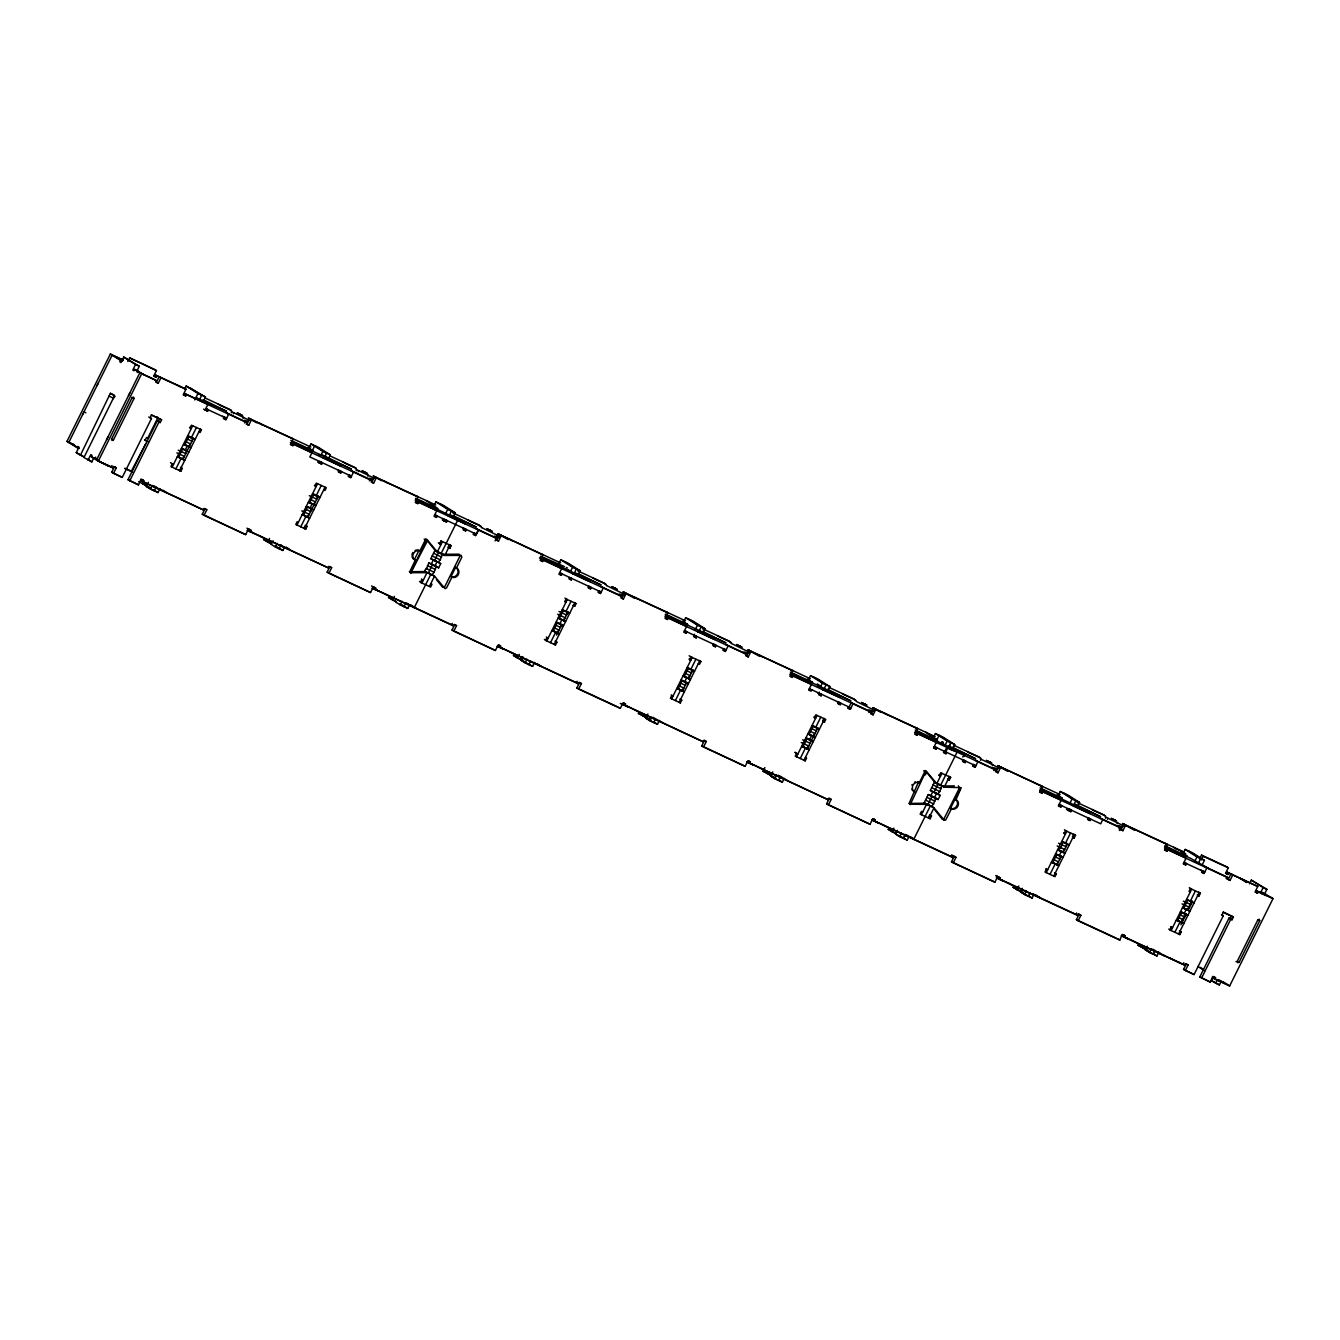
<?xml version="1.0" encoding="UTF-8"?>
<svg xmlns="http://www.w3.org/2000/svg" width="1340" height="1340" viewBox="0 0 1340 1340"><rect width="100%" height="100%" fill="white"/><g stroke="black" fill="none" stroke-linecap="round" stroke-linejoin="round"><path stroke-width="1.5" d="M111.589 439.051L112.007 440.525L113.448 439.922L134 398.55L133.564 397.076L132.124 397.678L111.589 439.051L113.448 439.922M1237.306 961.249L1237.725 962.723L1239.182 962.12L1259.717 920.748L1259.299 919.274L1257.841 919.876L1237.306 961.249L1239.182 962.12L1235.966 961.601M424.663 571.142L434.512 576.133L445.048 588.679L446.555 587.942L451.932 577.155A5.142 4.573 -57.7 0 0 458.364 574.492A5.142 4.573 -57.7 0 0 456.488 567.959L461.848 557.155L461.178 555.38L444.78 555.464L437.292 551.946L426.958 539.501L425.132 540.355L419.872 550.975A5.142 4.573 -57.7 0 0 413.423 553.638A5.142 4.573 -57.7 0 0 415.3 560.17L409.856 571.51L410.492 572.683L427.024 572.666L424.663 571.142L426.036 568.394L434.127 572.23L436.27 566.351L428.783 562.867L426.623 568.763M76.263 452.669L84.152 457.007L76.263 452.669L79.01 447.141L77.821 446.404L77.134 447.778L67 441.363L110.349 354.028L123.28 360.024M136.546 371.783L139.293 366.255L123.732 357.06L120.985 362.571L119.813 361.817L120.499 360.443L110.349 354.028M80.4 455.282L110.383 393.307L114.135 395.049L113.347 398.181L83.951 457.51L91.824 461.865L93.649 458.196M127.853 361.582L129.679 357.897L154.653 369.488L156.428 370.611L153.681 376.121L156.194 377.277L156.864 375.904L155.105 374.781L154.418 376.172L156.194 377.277M88.072 460.139L90.819 454.612L91.991 455.366L91.304 456.739L98.306 461.161L113.079 468.012L113.465 466.454M123.732 357.06L135.541 364.53L132.794 370.041L133.983 370.778L134.67 369.404L143.631 374.446M100.282 461.781L95.056 458.481L95.743 457.107M137.735 372.52L138.405 371.147M98.306 461.161L141.655 373.827L134.67 369.404M113.079 468.012L111.304 466.89L111.99 465.516M158.237 383.223L156.478 382.101L159.209 376.59L160.984 377.696L158.237 383.223L155.742 382.067L156.428 380.677L154.653 379.555L139.879 372.704L96.53 460.039L111.304 466.89M113.515 473.305L111.756 472.199L114.486 466.672L116.262 467.794L113.515 473.305L122.258 477.375L151.47 418.532L148.74 417.025M151.286 415.015L150.214 417.946L151.47 418.532M131.203 471.445L145.608 444.009M140.935 479.201L138.489 484.896L127.987 479.72L157.182 420.894L160.214 422.586L161.587 419.822L151.487 414.847M158.438 421.464L159.812 418.7M129.762 480.842L158.958 422L157.182 420.894M184.568 389.236L186.16 386.021L205.472 396.958L203.077 401.782M185.707 395.97L183.948 394.848L184.635 393.458L186.394 394.58L185.707 395.97L183.212 394.798L185.958 389.287L184.183 388.165M143.045 481.914L141.27 480.792L141.956 479.419L143.732 480.541L143.045 481.914L203.613 510.021L203.998 508.446M159.829 488.899L158.003 492.567L150.516 489.1L146.378 486.487L148.405 482.3M150.516 489.1L152.341 485.415M194.786 399.923L197.968 393.491L186.16 386.021M156.077 487.157L154.267 490.825L146.378 486.487M199.325 400.057L201.72 395.216L189.911 387.746M172.14 467.141L192.675 425.768M175.892 468.883L181.034 458.531L178.672 457.024L182.776 448.749L186.528 450.491L185.741 453.623L178.254 450.156M182.776 448.749L185.138 450.257L187.198 446.103L184.836 444.612L186.21 441.848L190.548 443.959L188.588 446.337L190.95 447.845L183.446 444.361M186.21 441.848L188.94 436.338L195.054 439.57L187.55 436.103M196.427 427.51L191.302 437.845L188.94 436.338M207.6 411.196L205.824 410.074L206.511 408.7L208.286 409.822L207.6 411.196L205.104 410.04L207.834 404.529L205.472 403.038M177.282 456.789L184.786 460.256L182.424 458.766L184.384 456.387L176.88 452.903M192.692 438.08L191.905 441.212L187.567 439.101M182.793 459.57L193.479 438.063M179.644 470.625L200.179 429.252M170.498 462.685L173.513 464.377L172.274 463.807L170.9 466.571L180.883 471.194L182.257 468.447L180.481 467.325M199.643 428.7L201.419 429.822L200.045 432.586L198.806 431.999M247.9 421.346A26.984 1.407 26.4 0 0 246.644 422.234L226.292 412.687L228.654 414.177L225.907 419.705L223.411 418.532L224.098 417.159L222.624 416.221M231.368 412.753L231.384 410.476L229.609 409.353L204.903 397.896M233.344 413.809L233.864 412.787L249.609 420.408M242.959 418.281L243.478 417.243M244.5 422.938L245.186 421.564L246.962 422.686L246.275 424.06L248.771 425.216L251.518 419.705L249.743 418.583L247.012 424.093L248.771 425.216M204.048 515.314L202.29 514.192L205.02 508.681L206.796 509.786L204.048 515.314L245.672 534.61L248.419 529.099L246.945 528.161M292.891 445.684L291.132 444.562L291.819 443.188L293.577 444.31L292.891 445.684L290.395 444.528L293.142 439.001L291.366 437.895M250.915 530.255L250.228 531.645L248.453 530.523L249.14 529.132L250.915 530.255L248.419 529.099M308.635 448.766L311.031 443.942L318.535 447.409L330.344 454.88L327.948 459.72M312.387 450.508L314.783 445.684L326.591 453.155L324.196 457.979M349.103 474.745L351.465 476.253L309.841 456.94L311.902 452.803L309.54 451.312M267.313 541.293L271.451 543.906L267.715 542.164L269.541 538.496M273.075 540.724L271.25 544.409L275.387 547.021L282.874 550.489L284.7 546.82M275.387 547.021L277.213 543.337M320.444 456.236L322.84 451.413L311.031 443.942M320.293 461.58L322.337 462.736L321.65 464.109L319.154 462.953L319.54 461.379M280.965 545.079L279.139 548.764L275.002 546.15L278.737 547.876M297.011 525.062L317.547 483.706M300.763 526.804L305.905 516.453L303.543 514.962L307.647 506.688L313.761 509.92L306.274 506.436M307.647 506.688L310.009 508.178L312.069 504.024L309.708 502.534L311.081 499.77L315.419 501.88L313.459 504.276L315.821 505.766L308.334 502.282M312.421 494.024L319.925 497.508L313.811 494.276L311.081 499.77M321.298 485.432L316.173 495.767L313.811 494.276M302.153 514.711L309.657 518.195L307.296 516.687L309.255 514.309L301.751 510.842M311.399 508.413L310.612 511.545L306.274 509.435M317.563 496.001L316.776 499.133L309.289 495.666M307.664 517.491L318.351 495.984M304.515 528.546L325.05 487.174M305.755 529.116L307.128 526.369L305.353 525.246L303.979 528.01L305.755 529.116L295.772 524.493L297.145 521.729L298.385 522.315M340.796 472.986L339.02 471.864L339.707 470.491L341.482 471.613L340.796 472.986L338.3 471.831L338.534 470.173M372.771 479.284A26.984 1.407 26.4 0 0 371.515 480.156L351.164 470.608L353.526 472.116L350.779 477.626L348.283 476.47L348.668 474.896M356.239 470.692L356.256 468.397L354.48 467.275L329.791 455.818M358.216 471.747L358.735 470.708L374.48 478.346M367.83 476.203L368.349 475.164M369.388 480.859L370.058 479.486L371.833 480.608L371.147 481.981L373.642 483.137L376.389 477.626L374.614 476.504L371.884 482.015L373.642 483.137M247.13 530.305L328.484 567.942L328.87 566.368M328.92 573.235L327.161 572.113L329.891 566.602L331.667 567.725L328.92 573.235L370.543 592.548L373.291 587.02L371.515 585.915M417.779 503.606L416.003 502.483L416.69 501.11L418.449 502.232L417.779 503.606L415.266 502.45L418.013 496.939L416.238 495.817M375.786 588.193L375.099 589.567L373.324 588.444L374.011 587.071L375.786 588.193L373.291 587.02M433.507 506.688L435.902 501.864L443.389 505.347L455.215 512.818L452.819 517.642M436.522 517.408L434.763 516.285L435.45 514.895L437.208 516.017L436.522 517.408L434.026 516.235L436.773 510.724L434.411 509.233M393.575 600.086L396.322 601.827L392.587 600.086L394.412 596.417M415.3 560.17L414.412 559.601L418.984 550.405L419.872 550.975M426.304 539.853L410.928 572.414M410.727 572.917L427.293 541.109L424.144 539.115M409.571 604.742L407.745 608.427L400.258 604.943L402.084 601.275M445.316 514.158L447.728 509.334L435.902 501.864M445.433 519.535L447.208 520.657L446.522 522.031L444.026 520.875L444.411 519.317M405.836 603L404.01 606.685L399.873 604.072L403.608 605.814M449.068 515.9L451.463 511.076L439.654 503.606M428.783 562.867L438.632 567.842L440.693 563.688L430.844 558.713L432.2 555.966L440.291 559.802L442.435 553.939L434.931 550.455L432.2 555.966M421.715 579.466L420.643 582.414L430.626 587.054L431.999 584.29L430.743 583.704M439.286 543.269L441.061 544.375L439.805 543.806L440.877 540.857M431.145 564.358L433.205 560.221M442.435 541.628L437.292 551.98L434.931 550.455M432.167 574.625L434.127 572.23M440.693 563.688L438.331 562.197L440.291 559.802M429.386 586.468L434.529 576.116L427.024 572.632L421.899 583L419.521 581.493M449.922 545.095L444.78 555.464L442.435 553.939M449.788 548.428L451.161 545.681L449.386 544.559L448.029 547.323L449.788 548.428L448.548 547.859M465.667 530.908L466.354 529.534L464.578 528.412L463.891 529.786L465.667 530.908L463.171 529.752L463.02 527.726M451.932 577.155L451.044 576.585L455.6 567.406L456.488 567.959M473.841 533.019L473.154 534.392L475.65 535.548L478.397 530.037L476.052 528.546L496.42 538.094A26.984 1.407 26.4 0 1 499.334 537.893M434.713 514.861L476.37 534.174L478.413 530.037M500.657 646.115L498.882 644.992L498.195 646.366L499.971 647.488L500.657 646.115L498.162 644.959L495.415 650.469L453.791 631.157L456.538 625.646L454.042 624.49L453.356 625.864L451.58 624.742L452.267 623.368M496.252 537.558L498.078 533.889L560.639 562.9M495.046 540.857L496.42 538.094M494.929 537.407L496.705 538.529L496.018 539.903L498.514 541.058L501.26 535.548L499.485 534.426L496.755 539.953L498.514 541.058M453.791 631.157L452.032 630.034L454.762 624.524L456.538 625.646M541.109 553.738L542.884 554.861L540.137 560.371L542.633 561.527L543.32 560.154L541.561 559.031L540.874 560.405L542.633 561.527M558.378 564.609L560.773 559.785L568.277 563.269L580.086 570.74L577.691 575.563M517.458 658.007L513.32 655.394L521.193 659.749L517.458 658.007L519.284 654.339M561.393 575.329L562.08 573.939L560.304 572.833L559.634 574.207L561.393 575.329L558.897 574.173L561.661 568.663L559.299 567.172M534.442 662.663L532.617 666.349L525.129 662.865L520.992 660.252L522.818 656.583M525.129 662.865L526.955 659.196M570.187 572.096L572.582 567.256L560.773 559.785M569.584 577.423L568.897 578.796L571.393 579.952L571.192 578.026M530.707 660.938L528.881 664.606L524.744 661.994M573.939 573.822L576.334 568.997L564.525 561.527M550.506 642.664L555.648 632.296L553.286 630.805L554.659 628.041L558.998 630.169L557.038 632.547L559.4 634.038L551.896 630.571M554.659 628.041L557.39 622.531L563.504 625.763L556.016 622.296M557.39 622.531L559.752 624.021L561.812 619.884L559.45 618.377L563.554 610.119L565.916 611.61L571.041 601.292M561.142 624.273L560.355 627.405L556.016 625.294M558.077 618.142L565.564 621.609L563.202 620.119L565.162 617.74L557.674 614.256M556.519 635.143L561.862 624.39M563.638 620.788L568.093 611.827M554.257 644.389L574.793 603.034M546.351 637.036L548.127 638.158L546.888 637.589L545.514 640.336L555.497 644.976L556.87 642.212L555.095 641.09M573.419 605.781L574.676 606.367L576.033 603.603L574.274 602.481M588.729 586.3L588.042 587.674L590.538 588.846L591.225 587.456L589.449 586.334L588.763 587.724L590.538 588.846M598.712 590.94L598.025 592.313L600.521 593.469L603.285 587.975L600.923 586.485L621.291 596.015A26.984 1.407 26.4 0 1 624.206 595.814M625.529 704.036L623.753 702.914L623.067 704.287L624.842 705.409L625.529 704.036L623.033 702.88L620.286 708.391L578.662 689.078L581.409 683.568L578.913 682.412L578.227 683.785L576.451 682.663L577.138 681.29M619.8 595.329L621.576 596.451L620.889 597.841L623.385 598.997L626.132 593.469L624.356 592.364L621.626 597.875L623.385 598.997M578.662 689.078L576.904 687.973L579.634 682.445L581.409 683.568M665.98 611.66L667.756 612.782L665.009 618.293L667.521 619.465L668.191 618.075L666.432 616.953L665.745 618.343L667.521 619.465M683.249 622.547L685.644 617.723L693.149 621.191L704.957 628.661L702.562 633.485M686.264 633.25L686.951 631.877L685.192 630.755L684.506 632.128L686.264 633.25L683.769 632.095L686.532 626.584L684.17 625.093M659.313 720.602L657.488 724.27L650 720.803L645.863 718.19L647.89 714.002M650 720.803L651.826 717.118M695.058 630.018L697.47 625.194L685.644 617.723M693.852 635.596L694.539 634.205M694.455 635.344L693.768 636.718L696.264 637.89L696.063 635.947M655.578 718.86L653.753 722.528L645.863 718.19M698.81 631.76L701.205 626.919L689.396 619.448M671.642 698.844L692.177 657.471L689.145 655.779M675.377 700.586L680.519 690.234L678.157 688.726L679.531 685.98L683.869 688.09L681.909 690.469L684.271 691.959L676.767 688.492M679.531 685.98L682.261 680.452L688.375 683.685L680.888 680.218M682.261 680.452L684.623 681.96L686.683 677.806L684.321 676.315L685.695 673.551L690.033 675.662L688.073 678.04L690.435 679.548L682.948 676.063M685.695 673.551L688.425 668.04L694.539 671.273L687.035 667.806M695.912 659.213L690.787 669.548L688.425 668.04M686.013 682.194L685.226 685.326L680.904 683.216M692.177 669.782L691.39 672.915L687.052 670.804M682.278 691.273L686.733 682.311M688.509 678.727L692.964 669.766M679.129 702.327L699.664 660.955M671.223 694.974L672.998 696.08L671.759 695.51L670.385 698.274L680.368 702.897L681.742 700.15L679.966 699.028M699.145 660.402L700.904 661.524L699.547 664.288L698.291 663.702M715.409 646.768L716.096 645.394L714.321 644.272L713.634 645.645L715.409 646.768L712.913 645.612L712.712 643.669M723.583 648.861L722.896 650.235L725.392 651.408L728.156 645.897L725.794 644.406L746.162 653.954A26.984 1.407 26.4 0 1 748.139 653.351M621.877 703.852L703.098 741.724L703.785 740.333L706.281 741.489L703.534 747.017L745.157 766.312L747.904 760.802L750.4 761.957L749.713 763.348L747.938 762.226L748.625 760.835L750.4 761.957M744.672 653.267L746.447 654.372L745.76 655.763L748.256 656.918L751.003 651.408L749.228 650.285L746.497 655.796L748.256 656.918M703.534 747.017L701.775 745.894L704.505 740.367L706.281 741.489M790.851 669.598L792.627 670.704L789.896 676.231L792.392 677.387L793.062 676.013L791.304 674.891L790.617 676.264L792.392 677.387M774.688 777.351L763.063 771.254L764.889 767.569M807.333 682.077L810.516 675.645L818.02 679.112L829.829 686.582L827.433 691.423M809.377 690.05L810.063 688.676M811.822 689.798L811.152 691.172L808.64 690.016L811.404 684.522L809.042 683.015M784.185 778.523L782.359 782.192L774.872 778.724L770.735 776.111L772.761 771.924M774.872 778.724L776.697 775.039M819.946 687.939L822.341 683.115L810.516 675.645M819.41 692.127L818.723 693.517L817.551 692.763M819.326 693.266L818.639 694.656L821.135 695.812L820.934 693.869M780.45 776.781L778.624 780.466L770.735 776.111M823.681 689.681L826.077 684.857L814.268 677.387M796.513 756.765L817.048 715.409M800.248 758.507L805.39 748.156L803.029 746.665L807.132 738.39L813.246 741.623L805.759 738.139M807.132 738.39L809.494 739.881L811.554 735.727L809.193 734.236L810.566 731.472L814.904 733.583L812.944 735.978L815.306 737.469L807.819 733.985M810.566 731.472L813.296 725.979L819.41 729.211L811.923 725.727M820.784 717.135L815.658 727.469L813.296 725.979M801.655 746.413L809.142 749.898L806.781 748.39L808.74 746.011L801.236 742.544M810.884 740.115L810.114 743.248L802.61 739.781M817.048 727.704L816.261 730.836L811.923 728.726M807.149 749.194L817.836 727.687M824.016 718.341L822.643 721.087L824.418 722.21L825.775 719.463L815.792 714.823L814.419 717.587L815.675 718.156L813.899 717.034M804 760.249L824.535 718.877M796.111 752.896L794.855 752.309L797.87 754.018L796.63 753.432L795.256 756.196L805.24 760.819L806.613 758.072L805.374 757.485M840.281 704.689L840.967 703.316L839.192 702.194L838.505 703.567L840.281 704.689L837.785 703.534L837.584 701.591M848.455 706.783L847.768 708.173L850.264 709.329L853.027 703.818L850.666 702.327L871.034 711.875A26.984 1.407 26.4 0 1 873.01 711.289M851.235 702.696L848.505 708.207L850.264 709.329M868.873 712.562L869.559 711.188L871.318 712.311L870.631 713.684L873.144 714.84L875.874 709.329L874.099 708.207L871.369 713.718L873.144 714.84M746.749 761.773L827.969 799.645L828.656 798.271L831.152 799.427L828.422 804.938L870.045 824.251L872.775 818.723L875.271 819.896L874.585 821.269L872.826 820.147L873.496 818.774L875.271 819.896M828.422 804.938L826.646 803.816L829.376 798.305L831.152 799.427M873.127 711.557L874.501 708.793L872.692 707.671L935.22 736.665M915.723 727.519L917.498 728.642L914.768 734.153L917.264 735.308L917.95 733.935L916.175 732.812L915.488 734.186L917.264 735.308M932.992 738.39L935.404 733.566L942.891 737.05L954.7 744.521L952.304 749.345M936.744 740.132L939.139 735.308L950.965 742.779L948.552 747.603L950.948 742.779M893.06 831.788L895.824 833.53L892.072 831.788L893.897 828.12M951.417 808.857L950.529 808.305A5.142 4.573 -57.7 0 0 956.978 805.625A5.142 4.573 -57.7 0 0 955.102 799.109L955.99 799.662A5.142 4.573 -57.7 0 1 957.865 806.194A5.142 4.573 -57.7 0 1 951.417 808.857L945.672 820.063L944.332 820.315L933.997 807.853L926.526 804.335L909.793 804.251L909.475 802.576L918.47 782.108A5.142 4.573 -57.7 0 0 917.9 781.907M914.784 791.873A5.142 4.573 -57.7 0 1 912.909 785.341A5.142 4.573 -57.7 0 1 919.357 782.677L924.667 771.957L926.225 771.153L936.777 783.682L944.281 787.133M936.024 749.11L936.694 747.72L934.935 746.598L934.248 747.988L936.024 749.11L933.528 747.938L936.292 742.444L933.93 740.953M925.806 771.572L910.212 804.62M909.073 836.445L907.247 840.13L899.743 836.646L895.606 834.033L897.432 830.365M899.743 836.646L901.569 832.978M944.817 745.861L947.212 741.037L935.404 733.566M944.198 751.204L943.511 752.577L946.006 753.733L946.693 752.36L944.951 751.254M945.839 751.807L947.866 747.653L946.827 747.033L947.882 747.67M903.495 838.388L905.321 834.703L903.495 838.388L899.358 835.775M921.384 814.703L926.526 804.335L924.165 802.844L925.521 800.097L933.611 803.933L935.755 798.054L928.268 794.57L925.521 800.097M928.268 794.57L938.117 799.544L940.177 795.391L930.328 790.416L931.702 787.669L939.775 791.521L941.92 785.642L934.432 782.158L931.702 787.669M930.63 796.061L932.69 791.923M941.92 773.331L936.777 783.682L934.432 782.158M928.871 818.17L934.014 807.819L931.652 806.328L933.611 803.933M940.177 795.391L937.816 793.9L939.775 791.521M929.725 814.871L928.352 817.635L930.127 818.757L931.484 815.993L930.01 815.055M941.92 785.642L944.264 787.166L949.407 776.798M948.033 779.562L949.29 780.148L950.663 777.384L948.888 776.262M962.606 756.899C971.332 753.164 948.938 751.472 946.978 747.1L944.231 752.611L946.006 753.733M963.996 756.413L964.515 755.392M965.152 762.628L963.393 761.505L964.063 760.115L965.839 761.237L965.152 762.628L962.656 761.455L962.455 759.529M950.529 808.305L960.361 788.49M955.99 799.662L961.266 787.635L944.264 787.166M997.127 768.909A26.984 1.407 26.4 0 0 995.888 769.797L975.52 760.249L977.882 761.74L975.151 767.25L972.656 766.095L973.041 764.537M980.612 760.316L980.612 758.021L978.837 756.899L954.147 745.442M992.186 765.827L992.706 764.788L981.115 759.278M952.053 855.255L953.527 856.193L952.841 857.567L951.082 856.444L951.752 855.071M993.744 770.5L994.431 769.11L996.206 770.232L995.52 771.606L998.015 772.778L1000.746 767.25L998.987 766.128L996.24 771.656L998.015 772.778M953.293 862.86L951.517 861.737L954.264 856.226L956.023 857.349L953.293 862.86L994.917 882.172L997.647 876.662L995.888 875.539L1000.143 877.817L999.473 879.191L997.697 878.069L998.384 876.695M1042.135 793.246L1040.359 792.124L1041.046 790.734L1042.822 791.856L1042.135 793.246L1039.639 792.074L1042.369 786.563L1040.611 785.441M1057.88 796.329L1060.275 791.488L1067.762 794.972L1079.571 802.442L1077.176 807.266M1016.943 889.726L1012.805 887.114L1020.695 891.452L1016.943 889.726L1018.769 886.042M1060.895 807.032L1059.119 805.909L1059.806 804.536L1061.582 805.658L1060.895 807.032L1058.399 805.876L1061.129 800.349L1058.768 798.858M1033.944 894.383L1032.118 898.051L1024.614 894.584L1020.494 891.954L1022.32 888.286M1024.614 894.584L1026.44 890.899M1069.688 803.799L1072.084 798.975L1060.275 791.488M1069.789 809.159L1071.564 810.281L1070.878 811.672L1068.382 810.499L1068.767 808.941M1030.192 892.641L1028.366 896.309L1025.619 894.567M1073.441 805.524L1075.836 800.7L1064.01 793.23M1046.255 872.625L1066.791 831.252L1064.429 829.762M1050.007 874.367L1055.15 863.999L1052.771 862.508L1054.145 859.761L1058.483 861.871L1056.523 864.25L1058.885 865.74L1051.398 862.273M1054.145 859.761L1056.891 854.233L1059.253 855.724L1061.313 851.587L1058.952 850.079L1060.309 847.332M1061.665 841.587L1069.152 845.054L1063.039 841.822L1060.911 847.701M1070.543 832.994L1065.417 843.329L1063.039 841.822M1057.562 849.845L1065.049 853.312L1062.687 851.821L1064.647 849.443L1057.159 845.959M1066.791 843.563L1066.02 846.696L1058.516 843.229M1056.908 865.054L1061.347 856.093M1063.139 852.508L1067.578 843.547M1053.743 876.092L1074.278 834.736M1054.597 872.792L1056.372 873.915L1054.999 876.678L1044.999 872.038L1046.373 869.292L1047.629 869.861L1045.853 868.739M1074.161 838.069L1075.534 835.306L1073.759 834.183L1072.385 836.947L1074.161 838.069L1072.921 837.483M1090.023 820.549L1088.264 819.427L1088.934 818.053L1090.71 819.159L1090.023 820.549L1087.527 819.393L1088.214 818.003M1059.086 804.486L1100.709 823.798L1102.753 819.661L1100.391 818.17L1120.759 827.718A26.984 1.407 26.4 0 1 1121.999 826.83M1105.483 818.238L1105.483 815.943L1103.708 814.821L1077.125 802.493M1107.46 819.293L1107.962 818.254L1123.707 825.892M1117.074 823.748L1117.577 822.726M1078.114 913.93L1077.712 915.488L1075.953 914.382L1076.623 912.992M1119.386 830.465L1120.759 827.718M1122.887 830.7L1121.111 829.577L1123.858 824.067L1125.617 825.189L1122.887 830.7L1120.391 829.544L1121.077 828.154L1119.302 827.031M1078.164 920.798L1076.389 919.675L1079.136 914.148L1080.894 915.27L1078.164 920.798L1119.788 940.094L1122.233 934.399M1167.006 851.168L1165.23 850.046L1165.917 848.672L1167.693 849.778L1167.006 851.168L1164.51 850.012L1167.241 844.485L1165.482 843.363M1185.297 963.644L1184.895 965.219L1122.568 936.007L1123.255 934.617L1125.031 935.739L1124.344 937.129L1122.334 935.99M1182.751 854.25L1185.146 849.426L1192.633 852.893L1204.442 860.364L1202.047 865.188M1185.766 864.953L1183.991 863.831L1184.677 862.457L1186.453 863.58L1185.766 864.953L1183.27 863.798L1186 858.287L1183.639 856.779M1158.815 952.304L1156.99 955.973L1149.502 952.505L1145.365 949.893L1147.191 946.207M1149.502 952.505L1151.328 948.821M1194.56 861.721L1196.955 856.896L1185.146 849.426M1199.685 858.773L1201.511 855.104L1226.485 866.678L1228.244 867.801L1225.514 873.328L1228.01 874.484L1228.696 873.111L1226.921 871.988L1226.234 873.362L1228.01 874.484M1155.063 950.562L1153.237 954.248L1150.491 952.505M1198.312 863.462L1200.707 858.639L1188.898 851.151M1201.444 859.895L1203.27 856.226L1201.511 855.104M1174.879 932.288L1180.021 921.937L1177.659 920.446L1179.016 917.682L1183.354 919.793L1181.394 922.171L1183.756 923.662L1176.269 920.195M1179.016 917.682L1181.763 912.172L1187.86 915.404L1180.373 911.92M1181.763 912.172L1184.125 913.662L1186.185 909.508L1183.823 908.018L1187.927 899.76L1190.289 901.25L1195.414 890.916M1230.07 880.413L1228.294 879.291L1231.041 873.78L1232.8 874.903L1230.07 880.413L1227.574 879.258L1228.261 877.884L1226.485 876.762L1204.459 866.444L1206.821 867.935L1204.074 873.446L1201.578 872.29L1202.265 870.916L1200.791 869.978M1180.992 922.791L1185.548 913.595M1187.374 909.927L1191.93 900.731M1185.498 913.897L1184.727 917.029L1180.389 914.919M1182.433 907.766L1189.92 911.25L1187.558 909.743L1189.518 907.364L1182.031 903.897M1180.892 924.768L1186.218 914.014M1188.011 910.429L1192.449 901.468M1178.614 934.03L1199.149 892.658M1170.725 926.677L1172.5 927.799L1171.244 927.213L1169.87 929.977L1179.87 934.6L1181.244 931.853L1179.468 930.731M1197.793 895.422L1199.032 895.991L1200.406 893.244L1198.63 892.122M1183.136 964.097L1183.806 962.723M1185.347 970.512L1183.572 969.389L1186.319 963.879L1188.077 965.001L1185.347 970.512L1194.091 974.565L1223.286 915.723L1221.527 914.6M1223.119 912.205L1222.047 915.153L1223.286 915.723M1212.767 976.391L1210.322 982.103L1199.803 976.927L1229.014 918.084L1232.029 919.776L1233.403 917.029L1223.303 912.038M1230.254 918.671L1231.628 915.907M1201.578 978.033L1230.79 919.207L1229.014 918.084M1249.5 883.797L1251.325 880.129L1266.886 889.325L1264.139 894.852M1257.54 893.16L1255.764 892.038L1256.451 890.665L1258.226 891.787L1257.54 893.16L1255.044 892.005L1257.774 886.494L1226.921 871.988M1221.243 981.265L1219.417 984.933L1215.681 983.208L1211.544 980.595L1213.37 976.91M1214.878 979.121L1213.102 977.999L1213.789 976.625L1215.548 977.731L1214.878 979.121L1229.651 985.972L1273 898.638L1262.263 892.474L1261.576 893.864M1215.681 983.208L1217.507 979.523M1260.404 893.11L1263.134 887.599L1251.325 880.129M1265.329 895.589L1266.015 894.216M443.004 554.341L458.967 554.157L460.156 555.648L444.595 587.071L442.703 587.305L436.405 579.55M425.249 571.544L409.37 571.728L411.146 572.85M942.489 786.044L954.398 785.893M908.872 803.431L924.734 803.246M958.368 785.86L959.49 787.92L943.913 818.941L942.003 818.807L934.667 809.745M322.605 457.476L340.745 465.985L339.255 465.198M447.493 515.398L465.516 523.906L464.126 523.119M1071.849 805.022L1089.973 813.531L1088.499 812.744M749.78 652.429L731.456 643.502M874.4 710.25L856.779 701.691L853.965 698.978L829.309 687.537M156.428 370.611L129.679 357.897M1203.27 856.226L1228.244 867.801M135.541 364.53L139.293 366.255M197.968 393.491L205.472 396.958M322.84 451.413L330.344 454.88M447.728 509.334L455.215 512.818M572.582 567.256L580.086 570.74M697.47 625.194L704.957 628.661M822.341 683.115L829.829 686.582M947.212 741.037L954.7 744.521M1072.084 798.975L1079.571 802.442M1196.955 856.896L1204.442 860.364M1263.134 887.599L1266.886 889.325M155.105 374.781L185.975 389.103M310.863 447.041L248.335 418.03L256.744 422.82M435.751 504.979L373.207 475.968L381.615 480.742M452.786 512.868L479.352 525.196L481.646 527.591M577.657 570.806L604.223 583.118L606.534 585.513M685.51 620.839L622.949 591.811L634.708 598.444M702.545 628.728L729.094 641.056L731.406 643.434M810.382 678.76L747.821 649.732L759.579 656.365M1060.108 794.603L997.58 765.592L1042.369 786.563M1184.409 852.257L1122.451 823.514L1134.176 830.13M123.213 360.293L112.124 355.15L68.776 442.485L74.32 445.048M156.864 375.904L185.958 389.287M219.928 405.166L231.384 410.476M250.111 419.152L293.142 439.001M344.799 463.087L356.256 468.397M374.982 477.09L418.013 496.939M469.67 521.009L481.144 526.335M498.078 533.889L542.884 554.861M594.541 578.93L606.015 584.257M624.725 592.933L667.756 612.782M719.413 636.869L730.886 642.178M749.596 650.855L792.627 670.704M844.284 694.79L855.757 700.117M917.498 728.642L874.467 708.793L881.134 712.461M969.172 752.712L980.612 758.021M1094.043 810.633L1105.483 815.943M1124.21 824.636L1167.241 844.485M1175.415 848.388L1184.376 852.542M1228.696 873.111L1257.774 886.494M564.375 566.552L540.606 556.217M566.25 567.423L567.49 567.993M624.39 594.273L606.652 585.614M683.618 621.861L682.378 621.291L687.755 624.474L665.478 614.139M808.489 679.799L807.25 679.212L812.626 682.412L790.349 672.077M937.129 739.462L932.121 737.134L937.498 740.333L915.22 729.999M1060.292 796.596L1056.975 795.056L1062.352 798.255L1040.075 787.903M1185.331 854.602L1181.847 852.977L1187.223 856.176L1164.946 845.841M942.02 741.924L943.26 742.511L942.087 741.757M203.161 399.689L226.51 411.213L195.925 397.628L202.323 401.665M290.83 440.357L313.108 450.692L307.731 447.493M322.471 455.031L351.382 469.134L293.108 442.116M415.702 498.279L437.996 508.614L426.288 500.591M452.937 515.548L476.269 527.072L450.91 515.213M577.808 573.47L601.158 585.01L575.781 573.135M702.679 631.408L726.029 642.932L665.26 614.742M827.551 689.33L850.9 700.854L792.627 673.819M952.405 747.251L975.738 758.775L950.378 746.899M1075.417 804.302L1100.626 816.697L1075.25 804.821M415.484 498.882L454.428 517.542L451.999 516.218M540.372 556.82L579.299 575.463L576.87 574.14M1164.711 846.428L1190.774 858.421L1208.797 868.554M318.367 454.227L319.607 454.796M817.869 685.929L819.125 686.516M942.757 743.868L943.997 744.437M1076.338 805.826L1078.767 807.166L1042.336 789.662M184.635 393.458L206.059 403.407M290.361 442.502L310.126 451.681M415.233 500.44L434.998 509.602M559.869 567.524L540.12 558.378A26.984 1.407 26.4 0 0 539.4 557.926M664.992 616.299L684.74 625.462M789.863 674.221L809.611 683.383M838.773 696.917L822.107 689.179L822.995 689.731M914.734 732.143L934.482 741.305M1039.589 790.064L1059.354 799.226M1164.46 847.986L1184.242 857.165M1256.451 890.665L1271.225 897.515M141.655 373.827L156.428 380.677M186.394 394.58L246.962 422.686M293.577 444.31L371.833 480.608M418.449 502.232L496.705 538.529M543.32 560.154L621.576 596.451M668.191 618.075L746.447 654.372M793.062 676.013L871.318 712.311M917.95 733.935L996.206 770.232M1042.822 791.856L1121.077 828.154M1167.693 849.778L1228.261 877.884M1258.226 891.787L1273 898.638M205.791 408.666L226.594 418.315L224.232 416.824M559.618 572.8L601.241 592.113L598.88 590.622M684.489 630.721L726.113 650.034L723.751 648.543M809.36 688.643L850.984 707.956M934.231 746.581L975.838 765.877L973.476 764.386M1183.957 862.424L1204.761 872.072L1202.399 870.581M134 398.55L131.672 397.394M201.419 429.822L191.436 425.199L190.062 427.946L191.319 428.532L189.543 427.41M441.178 541.042L451.161 545.681M576.033 603.603L566.049 598.963L564.676 601.727L565.932 602.313M700.904 661.524L690.921 656.902L689.547 659.649L690.804 660.235L689.028 659.113M950.663 777.384L940.663 772.745L939.29 775.508L940.546 776.078L938.771 774.972M1075.534 835.306L1065.534 830.683L1064.178 833.43L1065.417 834.016L1063.642 832.894M1200.406 893.244L1190.423 888.604L1189.049 891.351L1190.289 891.938M1257.841 919.876L1259.717 920.748L1258.394 919.91M323.677 489.938L324.933 490.507L326.29 487.76L316.307 483.12L314.934 485.884L316.19 486.454L314.414 485.331M823.162 721.64L824.418 722.21M156.763 416.857L158.02 417.444L147.752 438.13L146.495 437.544L145.139 440.307L148.623 441.915M151.588 415.199L161.587 419.822M1223.42 912.389L1233.403 917.029M109.009 396.071L113.347 398.181M158.958 422L160.214 422.586M1230.79 919.207L1232.029 919.776M562.163 609.884L569.668 613.351L567.306 611.861L566.519 614.993L559.031 611.509M1186.536 899.509L1194.024 902.993L1191.662 901.485L1190.891 904.617L1183.388 901.15M433.574 553.219L441.647 557.072M933.059 784.922L941.149 788.774M184.836 444.612L188.588 446.337M309.708 502.534L313.459 504.276M430.844 558.713L438.331 562.197M559.45 618.377L563.202 620.119M684.321 676.315L688.073 678.04M809.193 734.236L812.944 735.978M930.328 790.416L937.816 793.9M1058.952 850.079L1062.687 851.821M1183.823 908.018L1187.558 909.743M181.386 448.515L188.89 451.982M1055.501 853.999L1062.988 857.466L1060.627 855.975L1059.856 859.107L1055.518 856.997M427.41 565.631L435.483 569.483M926.895 797.333L934.985 801.186M85.827 412.787L83.951 411.916L82.578 414.68M178.672 457.024L182.424 458.766M303.543 514.962L307.296 516.687M553.286 630.805L557.038 632.547M678.157 688.726L681.909 690.469M803.029 746.665L806.781 748.39M924.165 802.844L931.652 806.328M1052.771 862.508L1056.523 864.25M1177.659 920.446L1181.394 922.171M181.001 467.861L182.257 468.447M305.872 525.783L307.128 526.369M422.016 579.65L423.256 580.237L421.48 579.115M555.614 641.642L556.87 642.212M680.502 699.564L681.742 700.15M922.741 811.94L921.501 811.353L920.128 814.117L930.127 818.757M931.484 815.993L929.943 815.222M1055.116 873.345L1056.372 873.915M1179.987 931.267L1181.244 931.853M67 441.363L74.387 444.796M124.972 468.263L132.543 471.764M124.855 468.498L132.425 472.015M113.766 466.638L116.262 467.794M141.236 479.385L143.732 480.541M204.3 508.631L206.796 509.786M329.171 566.569L331.667 567.725M953.527 856.193L956.023 857.349M997.647 876.662L1000.143 877.817M1078.399 914.115L1080.894 915.27M1122.518 934.583L1125.031 935.739M1185.582 963.828L1188.077 965.001M1213.052 976.575L1215.548 977.731M91.304 456.739L95.056 458.481M781.856 777.066L778.105 775.341L783.331 778.641M141.27 480.792L203.613 510.021M451.58 624.742L373.09 588.444L453.356 625.864M498.195 646.366L576.451 682.663M623.067 704.287L703.098 741.724M747.938 762.226L827.969 799.645M872.826 820.147L951.082 856.444M997.697 878.069L1075.953 914.382M1213.102 977.999L1227.875 984.85M498.664 646.684L578.227 683.785M871.62 819.695L952.841 857.567M996.374 877.868L1077.712 915.488M1121.245 935.789L1184.895 965.219M264.215 538.228L259.742 535.866M372.001 588.243L374.865 589.567M389.722 596.451L384.614 593.788M497.106 646.265L503.773 649.364L501.998 648.242M514.594 654.372L509.485 651.709M620.319 703.416L628.644 707.285L626.869 706.163M639.465 712.311L634.356 709.631M746.849 762.125L753.516 765.207L751.74 764.085M764.336 770.232L759.244 767.569M871.72 820.047L878.387 823.129L876.611 822.023M999.221 879.191L1003.258 881.067L1001.499 879.945M1124.109 937.112L1128.129 938.988L1126.37 937.866M1157.559 952.639L1164.561 955.889L1162.785 954.767M146.194 485.097L142.442 483.355L146.579 485.984M271.065 543.018L263.578 539.551L267.715 542.164M392.201 599.215L388.449 597.472L392.587 600.086M763.063 771.254L770.55 774.721M891.686 830.917L887.934 829.175L892.072 831.788M150.331 487.71L138.707 481.63M520.992 660.252L532.617 666.349M895.606 834.033L907.247 840.13M1020.494 891.954L1024.229 893.696M1145.365 949.893L1149.1 951.618M1211.544 980.595L1219.417 984.933M111.756 472.199L122.258 477.375M127.987 479.72L138.489 484.896M202.29 514.192L245.672 534.61M327.161 572.113L370.543 592.548M452.032 630.034L495.415 650.469M576.904 687.973L616.635 706.398M701.775 745.894L745.157 766.312M826.646 803.816L870.045 824.251M951.517 861.737L994.917 882.172M1076.389 919.675L1116.12 938.1M1183.572 969.389L1194.091 974.565M1199.803 976.927L1210.322 982.103M499.234 536.218L481.747 527.659M998.836 767.971L992.706 764.788M1107.962 818.254L1106.003 817.216M358.735 470.708L356.758 469.653M233.864 412.787L231.887 411.732M1001.014 767.636L1007.647 771.287M499.87 535.012L508.178 539.601M1241.694 878.839L1246.82 882.072M1239.718 878.219L1246.418 882.457M1262.263 892.474L1267.489 895.773M1226.1 878.32L1227.574 879.258M1181.043 851L1185.816 854.016M1173.639 847.265L1176.001 848.756M1133.891 828.823L1136.253 830.314M1202.315 872.323L1204.074 873.446M1092.268 809.511L1094.629 811.018M1118.917 828.606L1120.391 829.544M1067.293 808.623L1068.466 809.36M1069.119 810.549L1070.878 811.672M1066.606 809.377L1068.382 810.499M1189.3 887.683L1191.662 889.174L1171.126 930.546L1168.765 929.055M1197.256 894.869L1199.032 895.991M967.396 751.589L969.758 753.08M948.519 746.045L953.896 749.228L917.498 731.74M948.904 746.916L957.095 752.092L940.529 785.391L938.168 783.9L934.064 792.158L936.442 793.649L934.365 797.803L932.003 796.312L927.9 804.586L930.262 806.077L913.712 839.426L906.728 835.004M973.376 766.128L975.151 767.25M884.149 712.981L886.527 714.488M842.525 693.668L844.904 695.175M838.756 696.901L839.644 697.453M817.232 683.852L820.13 685.879M759.278 655.042L761.656 656.55M819.36 694.69L821.135 695.812M947.514 779.026L949.29 780.148M717.654 635.746L720.032 637.254M923.628 770.818L926.777 772.812L924.818 775.19M714.756 639.532L697.236 631.24L698.106 631.81M1178.095 933.477L1179.87 934.6M723.634 650.285L725.392 651.408M634.406 597.121L636.785 598.628M694.489 636.768L696.264 637.89M918.47 782.108L919.357 782.677M592.766 577.808L595.161 579.316M935.755 798.054L938.117 799.544M1200.121 967.296L1203.471 969.406M1222.65 981.55L1229.651 985.972M589.885 581.61L572.347 573.319L573.235 573.889M1198.044 966.609L1204.744 970.847M1218.914 979.808L1224.124 983.108M598.762 592.347L600.521 593.469M1179.016 962.304L1180.791 963.41L1170.272 958.234M509.518 539.199L511.913 540.707M569.617 578.83L571.393 579.952M1158.212 951.953L1161.696 954.147M1152.735 949.105L1157.944 952.405M942.003 818.807L943.779 819.929M467.894 519.886L470.29 521.394M1147.928 950.244L1137.677 945.035L1145.566 949.39L1141.429 946.777M1152.852 953.36L1156.99 955.973M449.419 515.213L457.61 520.389L441.044 553.688L438.682 552.197L434.579 560.455L436.941 561.946L434.88 566.1L432.519 564.609L428.415 572.884L430.776 574.374L414.228 607.707L407.243 603.302M1118.012 938.972L1119.788 940.094M474.008 532.683L476.37 534.174M473.874 534.426L475.65 535.548M384.664 481.278L387.026 482.769M442.92 518.982L444.109 519.736M446.522 522.031L442.25 519.753L444.026 520.875M1035.351 894.668L1040.56 897.968M1033.341 894.031L1036.825 896.225M564.927 598.059L567.289 599.549L546.754 640.922L544.392 639.431M572.9 605.245L574.676 606.367M343.04 461.965L345.402 463.456M1008.986 883.412L1010.762 884.534M1020.309 890.581L1023.057 892.323M1027.981 895.438L1032.118 898.051M803.481 759.713L805.24 760.819M349.003 476.504L350.779 477.626M259.776 423.34L262.154 424.847M319.875 462.987L321.65 464.109M910.48 836.73L913.947 838.941M317.68 462.015L319.154 462.953M904.718 834.368L908.202 836.562M438.331 542.868L439.805 543.806M218.152 404.043L220.514 405.534M884.115 825.49L885.891 826.613M678.61 701.775L680.368 702.897M178.404 385.602L180.766 387.092M224.132 418.583L225.907 419.705M203.63 409.102L205.104 410.04M783.599 778.172L787.066 780.366M115.877 356.892L122.56 361.113M778.239 779.579L782.359 782.192M766.815 772.996L770.936 775.609M436.27 566.351L438.632 567.842M553.721 643.853L555.497 644.976M658.727 720.25L662.194 722.444M653.233 717.403L656.717 719.614M653.367 721.657L657.488 724.27M641.944 715.058L646.064 717.687M129.846 392.938L128.472 395.685M618.527 707.269L620.286 708.391M98.323 382.955L96.949 385.719M110.383 393.307L115.106 396.288L113.146 398.684M537.591 664.054L541.075 666.265M533.856 662.312L537.323 664.523M520.808 658.878L523.572 660.62M410.978 605.027L416.204 608.327M405.233 602.665L408.717 604.859M144.603 439.755L146.981 441.262M404.998 606.685L407.745 608.427M377.126 590.32L378.902 591.426M396.121 602.33L400.258 604.943M179.108 470.072L180.883 471.194M328.484 567.942L248.218 530.523L249.994 531.628M286.107 547.105L289.591 549.299M280.361 544.727L283.846 546.938M107.937 437.058L106.564 439.821M280.127 548.747L282.874 550.489M252.255 532.382L254.03 533.504M162.977 490.272L166.462 492.483M159.226 488.547L162.709 490.742M153.748 485.7L158.958 489M153.865 489.954L158.003 492.567M107.2 465.097L108.959 466.219L98.457 461.044M72.511 444.227L79.211 448.465M87.686 459.252L91.824 461.865M925.22 770.483L935.002 782.56M425.735 538.781L435.517 550.857M913.897 791.304A5.142 4.573 -57.7 0 1 911.837 789.176M911.887 785.089A5.142 4.573 -57.7 0 1 912.188 784.486M914.567 782.225A5.142 4.573 -57.7 0 1 915.454 781.89M455.6 567.406A5.142 4.573 -57.7 0 1 457.493 573.922A5.142 4.573 -57.7 0 1 451.044 576.585M414.412 559.601A5.142 4.573 -57.7 0 1 412.05 556.552M411.966 555.162A5.142 4.573 -57.7 0 1 412.904 552.448M415.048 550.539A5.142 4.573 -57.7 0 1 418.984 550.405M240.848 414.562L237.096 412.821L242.624 415.685L240.848 414.562M365.72 472.484L361.967 470.742L367.495 473.606L365.72 472.484M490.591 530.406L486.839 528.68L492.35 531.528L490.591 530.406M615.462 588.344L611.71 586.602L617.238 589.449L615.462 588.344M740.333 646.265L736.581 644.523L742.109 647.388L740.333 646.265M865.204 704.187L861.452 702.445L866.98 705.309L865.204 704.187M990.076 762.108L986.341 760.383L991.851 763.231L990.076 762.108M1114.947 820.047L1111.212 818.305L1116.723 821.169L1114.947 820.047M569.383 570.656L568.127 570.086L569.316 570.84M645.679 716.799L638.192 713.332L649.816 719.413L645.679 716.799M933.88 737.402L925.756 732.277L933.846 737.385"/></g></svg>
